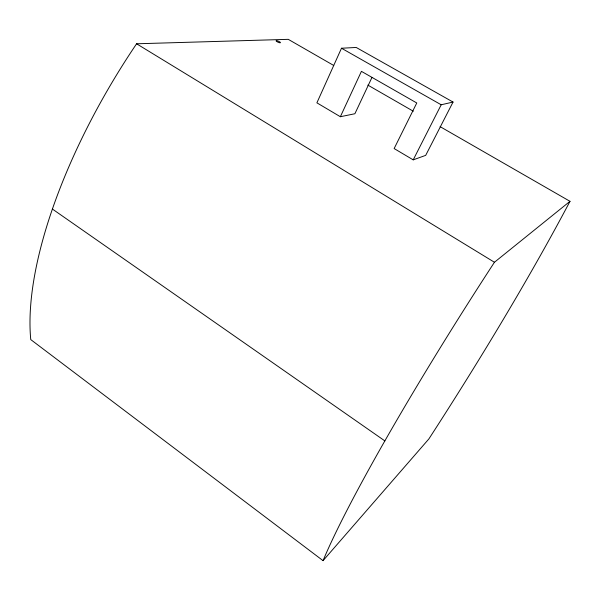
<?xml version="1.0" encoding="UTF-8"?>
<svg xmlns="http://www.w3.org/2000/svg" width="600" height="600" viewBox="0 0 600 600"><rect width="100%" height="100%" fill="white"/><g stroke="black" fill="none" stroke-linecap="round" stroke-linejoin="round"><path stroke-width="0.9" d="M340.358 116.722L361.425 71.347L416.775 102.975L394.14 148.56L413.213 159.855L425.692 155.363L453.037 102.052L356.212 47.46L341.49 48.233L316.89 102.833L340.358 116.722L354.892 113.738L371.978 77.407M413.213 159.855L441.195 104.782L453.037 102.052M333.735 65.475L288.263 39.338L136.59 43.785A310.215 123.195 -58.3 0 0 30.758 339.593L323.048 560.662L428.865 438.945A555.45 72.172 -56 0 0 570 201.322L440.092 126.63M323.048 560.662A342.585 29.138 -57.4 0 1 494.445 262.26L570 201.322M341.49 48.233L441.195 104.782M367.83 85.088L413.303 111.225M136.59 43.785L494.445 262.26M52.432 209.07L384.877 440.925M276.413 40.627L276.18 40.665A2.37 0.532 24.1 0 0 278.55 42.412A2.37 0.532 24.1 0 0 280.087 42.165A2.37 0.532 24.1 0 0 276.413 40.627"/></g></svg>
